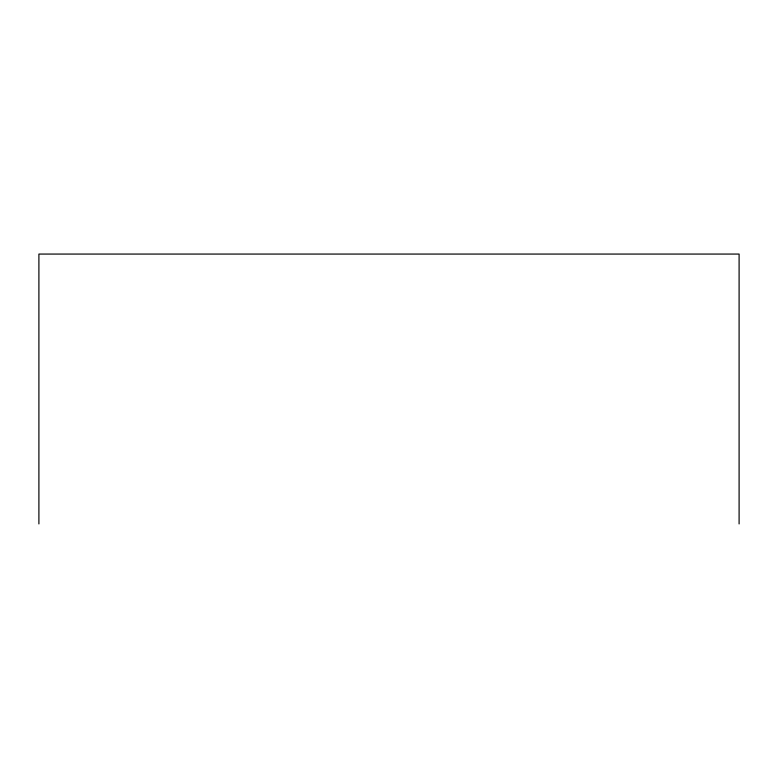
<?xml version="1.0" encoding="UTF-8"?>
<svg xmlns="http://www.w3.org/2000/svg" width="778" height="778" viewBox="0 0 778 778"><rect width="100%" height="100%" fill="white"/><g stroke="black" fill="none" stroke-linecap="round" stroke-linejoin="round"><path stroke-width="1.17" d="M739.1 523.934L739.1 254.066L38.9 254.066L38.9 523.934"/></g></svg>
